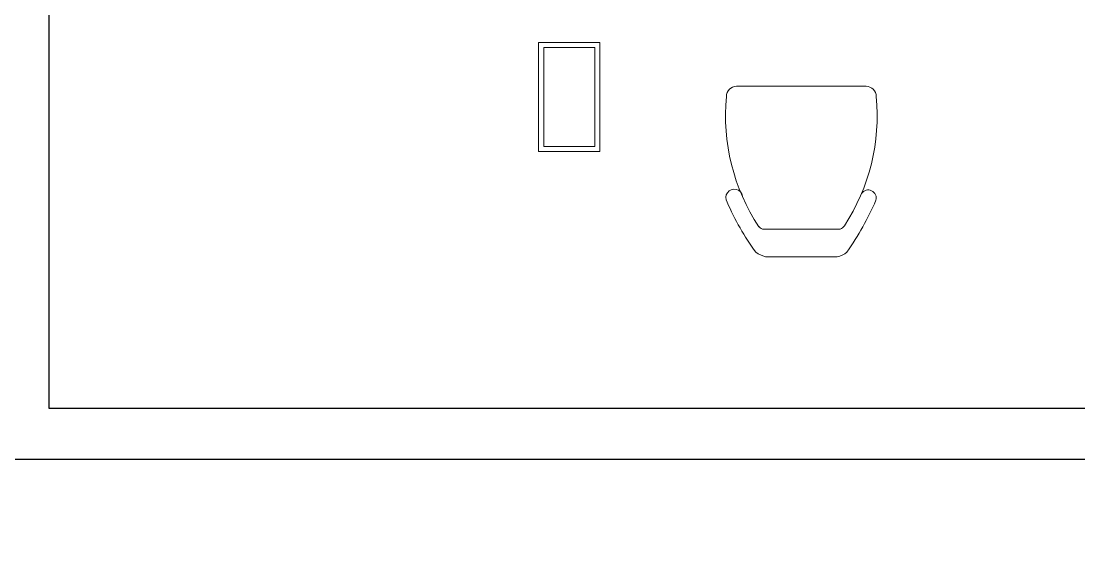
# Model space of a CAD drawing. Header units: metres. Extents: x -39 to 21688, y -24 to 9022.
# Drawn here: x 19.918 to 23.024, y 50.047 to 51.584 of the extents above; entities that cross this region are included whole.
import ezdxf

# ---------------------------------------------------------------- set-up
doc = ezdxf.new("R2010")
doc.units = ezdxf.units.M
doc.header["$MEASUREMENT"] = 0
doc.linetypes.add('CONTINUA', pattern=[0])
for name, color, linetype in [('AR-CALLES', 4, 'Continuous'), ('AR-MOBILIRIO', 1, 'Continuous'), ('AR-MUROS', 6, 'Continuous'), ('AR-PUERTAS', 2, 'Continuous')]:
    doc.layers.add(name, color=color, linetype=linetype)

# ---------------------------------------------------------------- blocks, each defined once
blk = doc.blocks.new('AR-MOB. RECEPCION')
at = {"layer": 'AR-MOBILIRIO', "linetype": 'CONTINUA', "lineweight": 5}
for p, q in [((0.2288, -0.7743, 0), (0.2288, -0.7742, 0)), ((0.2288, -0.7761, 0), (0.2288, -0.7743, 0)), ((0.2288, -0.7743, 0), (0.2288, -0.7743, 0)), ((0.2288, -0.7743, 0), (0.2288, -0.7743, 0)), ((0.2288, -0.7743, 0), (0.2288, -0.7743, 0)), ((0.2288, -0.7743, 0), (0.2288, -0.7743, 0)), ((0.2288, -0.7743, 0), (0.2288, -0.7743, 0)), ((0.2288, -0.7761, 0), (0.2288, -1.1543, 0)), ((0.2288, -0.7805, 0), (0.2288, -1.1543, 0)), ((0.6479, -0.8502, 0), (0.6479, -1.0784, 0)), ((0.6479, -0.8502, 0), (0.6479, -0.8638, 0)), ((0.6479, -0.8638, 0), (0.6479, -0.8502, 0)), ((0.7288, -0.8643, 0), (0.7288, -0.8595, 0)), ((0.7288, -0.8643, 0), (0.7288, -0.8595, 0)), ((0.7288, -1.0643, 0), (0.7288, -0.8643, 0)), ((0.7288, -0.8643, 0), (0.7288, -1.069, 0)), ((0.6479, -1.0784, 0), (0.6479, -1.0648, 0)), ((0.2289, -1.1522, 0), (0.2288, -1.1543, 0)), ((0.2288, -1.1543, 0), (0.2288, -1.1543, 0)), ((0.2288, -1.1543, 0), (0.2288, -1.1543, 0))]:
    blk.add_line(p, q, dxfattribs=at)
at = {"layer": 'AR-MOBILIRIO', "linetype": 'CONTINUA', "lineweight": 5, "elevation": 0}
for points in [[(0.1001, -1.5556), (0.4201, -1.5556), (0.4201, -1.7356), (0.1001, -1.7356)], [(0.4051, -1.5706), (0.4051, -1.7206), (0.1151, -1.7206), (0.1151, -1.5706)]]:
    blk.add_lwpolyline(points, close=True, dxfattribs=at)
at = {"layer": 'AR-MOBILIRIO', "linetype": 'CONTINUA', "lineweight": 5}
for centre, radius, start, end in [((0.2588, -0.7743, 0), 0.03, 90, 180), ((0.3155, -1.3306, 0), 0.5891, 56.769, 95.5262), ((0.5566, -0.7678, 0), 0.0236, 73.1411, 236.8155), ((0.225, -1.5274, 0), 0.8522, 54.8892, 66.6032), ((0.6284, -0.8555, 0), 0.0202, 15.236, 60.5078), ((0.6747, -0.8668, 0), 0.0546, 7.7265, 42.0881), ((0.6289, -1.0734, 0), 0.0196, 298.6467, 345.2389), ((0.649, -1.0507, 0), 0.0819, 324.5973, 347.0407), ((0.314, -0.5919, 0), 0.595, 264.6786, 303.3393), ((0.2348, -0.4275, 0), 0.8253, 293.8529, 305.646), ((0.5555, -1.1612, 0), 0.0248, 99.0366, 301.797), ((0.2588, -1.1543, 0), 0.03, 180, 270)]:
    blk.add_arc(centre, radius, start, end, dxfattribs=at)

msp = doc.modelspace()

# ---------------------------------------------------------------- linework, layer by layer
at = {"layer": 'AR-MUROS'}
msp.add_line((34.07388, 50.29698), (19.85, 50.29698), dxfattribs=at)
msp.add_lwpolyline([(34.07388, 50.44698), (20, 50.44698), (20, 56.29698)], dxfattribs=at)
at = {"layer": 'AR-PUERTAS'}
msp.add_circle((22.62406, 27.62249), 40.08066, dxfattribs=at)

# ---------------------------------------------------------------- block references
at = {"layer": 'AR-CALLES', "rotation": 270}
msp.add_blockref('AR-MOB. RECEPCION', (23.17292, 51.62137, 0), dxfattribs=at)

doc.saveas('drawing.dxf')
